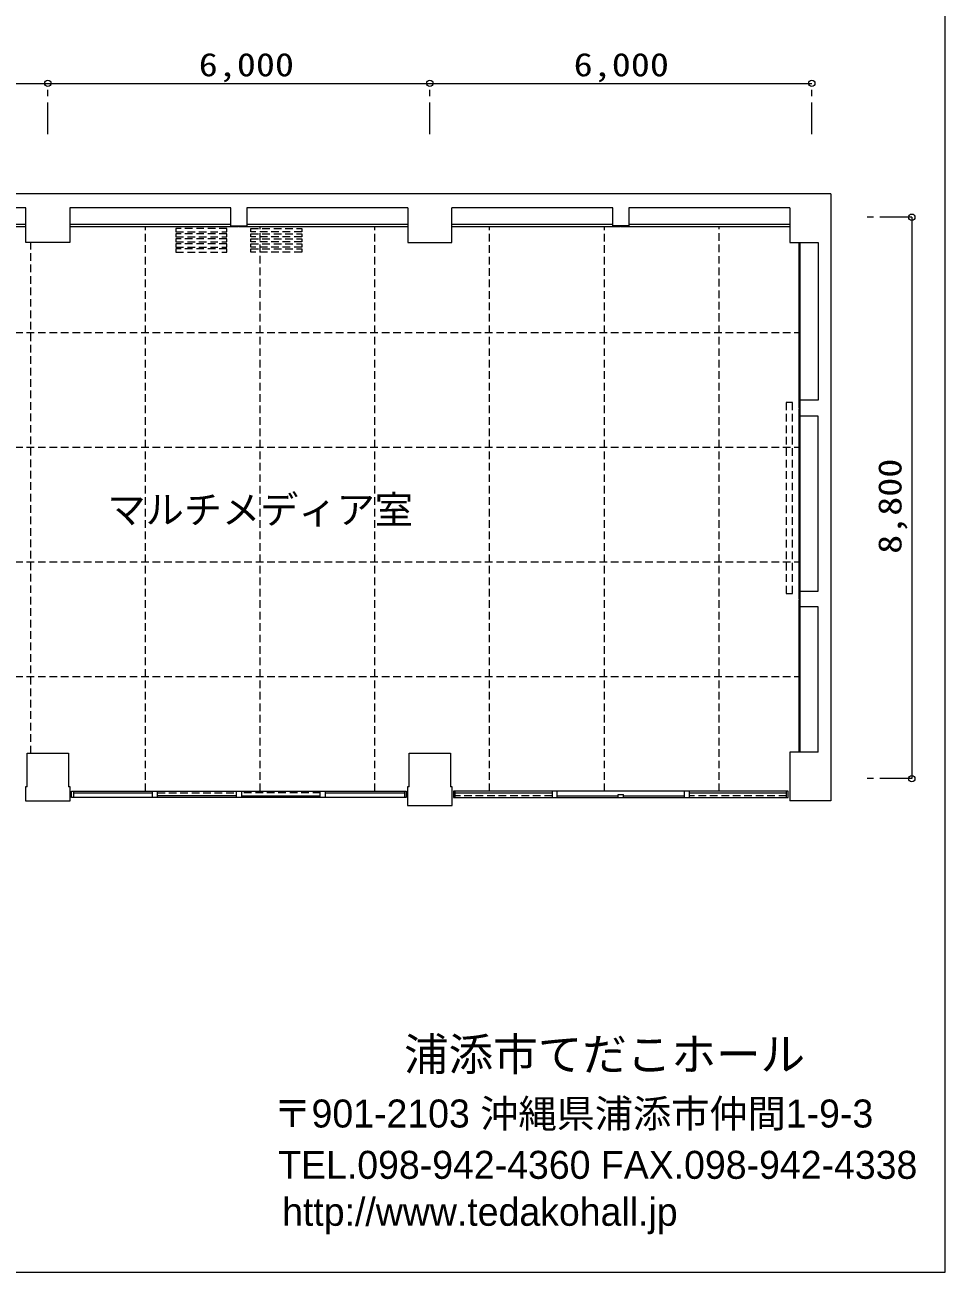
# Model space of a CAD drawing. Units: millimetres, scale not verified. Extents: x -9667 to 46333, y -21730 to 17470.
# Drawn here: x 31879 to 46333, y -21730 to -2130 of the extents above; entities that cross this region are included whole.
import ezdxf
from ezdxf.enums import TextEntityAlignment as Align

# ---------------------------------------------------------------- set-up
doc = ezdxf.new("R2010")
doc.units = ezdxf.units.MM
doc.header["$LTSCALE"] = 100
doc.linetypes.add('CHAIN1', pattern=[8, 5, -1, 1, -1])
doc.linetypes.add('DASHED1', pattern=[1.8, 1.2, -0.6])
for name, color, linetype, lineweight in [('0-0', 7, 'Continuous', 18), ('0-1', 4, 'Continuous', 9), ('0-8', 7, 'Continuous', 18), ('0-9', 4, 'Continuous', 9), ('0-F', 4, 'DASHED1', 9), ('F-F', 7, 'Continuous', 18)]:
    doc.layers.add(name, color=color, linetype=linetype, lineweight=lineweight)
doc.styles.add('HG明朝B', font='')
doc.styles.add('HGｺﾞｼｯｸE', font='')
doc.styles.add('ＭＳ ゴシック', font='')
doc.styles.get('HG明朝B').set_extended_font_data('HG明朝B')
doc.styles.get('HGｺﾞｼｯｸE').set_extended_font_data('HGｺﾞｼｯｸE')
doc.styles.get('ＭＳ ゴシック').set_extended_font_data('MS Gothic')

msp = doc.modelspace()

# ---------------------------------------------------------------- linework, layer by layer
at = {"layer": '0-0'}
for p, q in [((44539.3, -4782.4), (15040.1, -4782.4)), ((44539.3, -4782.4), (44539.3, -14323.3)), ((31894.7, -5002.7), (29364.4, -5002.7)), ((31894.7, -5548.2), (31894.7, -5002.7)), ((32584.8, -5002.7), (32584.8, -5548.2)), ((35114.4, -5002.7), (32584.8, -5002.7)), ((35114.4, -5287.7), (35114.4, -5002.7)), ((35364.4, -5002.7), (35364.4, -5287.7)), ((37894.7, -5002.8), (35364.4, -5002.8)), ((37894.7, -5002.8), (37894.7, -5548.3)), ((38584.8, -5548.3), (38584.8, -5002.8)), ((41114.4, -5002.8), (38584.8, -5002.8)), ((41114.4, -5287.8), (41114.4, -5002.8)), ((41364.4, -5002.8), (41364.4, -5287.8)), ((43894.3, -5002.9), (41364.4, -5002.8)), ((43894.3, -5002.9), (43894.3, -5548.3)), ((29364.4, -5262.7), (31894.7, -5262.7)), ((32584.8, -5262.7), (35114.4, -5262.7)), ((35114.4, -5287.7), (35364.4, -5287.7)), ((35234.4, -5287.7), (35234.4, -5302.7)), ((35244.4, -5302.7), (35244.4, -5287.7)), ((35364.4, -5262.7), (37894.7, -5262.7)), ((38584.8, -5262.7), (41114.4, -5262.7)), ((41364.4, -5287.8), (41114.4, -5287.8)), ((41231.1, -5287.7), (41231.1, -5302.7)), ((41241.1, -5302.7), (41241.1, -5287.7)), ((41364.4, -5262.7), (43894.3, -5262.7)), ((31894.7, -5302.7), (29244.4, -5302.7)), ((35234.4, -5302.7), (32584.8, -5302.7)), ((37894.7, -5302.7), (35244.4, -5302.7)), ((41231.1, -5302.7), (38584.8, -5302.7)), ((43894.3, -5302.7), (41241.1, -5302.7)), ((32584.8, -5548.2), (31894.7, -5548.2)), ((37894.7, -5548.3), (38584.8, -5548.3)), ((44039.3, -8147.9), (44039.3, -5548.3)), ((44054.3, -5548.3), (44054.3, -13557.9)), ((44339.3, -8027.9), (44054.3, -8027.9)), ((44054.3, -8147.9), (44039.3, -8147.9)), ((44039.3, -11157.9), (44054.3, -11157.9)), ((44039.3, -13557.9), (44039.3, -11157.9)), ((44339.3, -11277.9), (44054.3, -11277.9)), ((44339.3, -13557.9), (44339.3, -11277.9)), ((31914.4, -13577.9), (32564.4, -13577.9)), ((31914.4, -14103.3), (31914.4, -13577.9)), ((32564.4, -13577.9), (32564.4, -14103.3)), ((37914.4, -13577.9), (38564.4, -13577.9)), ((37914.4, -14103.3), (37914.4, -13577.9)), ((38564.4, -13577.9), (38564.4, -14103.3)), ((44339.3, -13557.9), (43894.3, -13557.9)), ((43894.3, -13557.9), (43894.3, -14323.3)), ((31889.4, -14103.3), (31889.4, -14323.7)), ((31914.4, -14103.3), (31889.4, -14103.3)), ((37889.4, -14103.3), (37889.4, -14398.7)), ((37914.4, -14103.3), (37889.4, -14103.3)), ((38589.1, -14103.3), (38564.4, -14103.3)), ((38589.1, -14398.7), (38589.1, -14103.3)), ((32609.4, -14173.3), (37869.4, -14173.3)), ((32609.4, -14273.3), (32609.4, -14173.3)), ((37869.4, -14273.3), (32609.4, -14273.3)), ((32639.4, -14173.3), (32639.4, -14273.3)), ((32639.4, -14198.3), (33879.4, -14198.3)), ((33879.4, -14173.3), (33879.4, -14273.3)), ((33959.4, -14273.3), (33959.4, -14173.3)), ((35199.4, -14248.3), (33959.4, -14248.3)), ((35199.4, -14173.3), (35199.4, -14273.3)), ((35279.4, -14173.3), (35279.4, -14273.3)), ((35279.4, -14248.3), (36519.4, -14248.3)), ((36519.4, -14273.3), (36519.4, -14173.3)), ((36599.4, -14273.3), (36599.4, -14173.3)), ((36599.4, -14198.3), (37839.4, -14198.3)), ((37839.4, -14173.3), (37839.4, -14273.3)), ((37869.4, -14173.3), (37869.4, -14273.3)), ((38639.2, -14173.3), (38609.1, -14173.3)), ((38609.1, -14173.3), (38609.1, -14273.3)), ((43869.4, -14173.3), (38639.4, -14173.3)), ((38639.4, -14198.3), (40159.3, -14198.3)), ((38639.4, -14273.3), (43869.4, -14273.3)), ((40159.3, -14173.3), (40159.3, -14273.3)), ((40239.3, -14273.3), (40239.3, -14173.3)), ((40239.3, -14248.3), (41199.4, -14248.3)), ((41199.4, -14273.3), (41199.4, -14223.3)), ((41199.4, -14223.3), (41279.4, -14223.3)), ((41279.4, -14273.3), (41279.4, -14223.3)), ((41279.4, -14248.3), (42239.3, -14248.3)), ((42239.3, -14273.3), (42239.3, -14173.3)), ((42319.3, -14273.3), (42319.3, -14173.3)), ((42319.3, -14198.3), (43839.4, -14198.3)), ((43839.4, -14173.3), (43839.4, -14273.3)), ((43869.4, -14273.3), (43869.4, -14173.3)), ((31889.4, -14323.7), (32589.4, -14323.7)), ((37889.4, -14398.7), (38589.1, -14398.7)), ((44539.3, -14323.3), (43894.3, -14323.3))]:
    msp.add_line(p, q, dxfattribs=at)
at = {"layer": '0-0', "linetype": 'DASHED1'}
for p, q in [((33959.4, -14198.3), (35199.4, -14198.3)), ((36519.4, -14198.3), (35279.4, -14198.3)), ((40159.3, -14248.3), (38639.2, -14248.3)), ((43839.4, -14248.3), (42319.3, -14248.3))]:
    msp.add_line(p, q, dxfattribs=at)
for points in [[(35051.7, -5330.9), (34251.7, -5330.9), (34251.7, -5380.9), (35051.7, -5380.9)], [(35051.7, -5410.9), (34251.7, -5410.9), (34251.7, -5460.9), (35051.7, -5460.9)], [(36226.9, -5380.9), (35426.9, -5380.9), (35426.9, -5330.9), (36226.9, -5330.9)], [(36226.9, -5460.9), (35426.9, -5460.9), (35426.9, -5410.9), (36226.9, -5410.9)], [(35051.7, -5490.9), (34251.7, -5490.9), (34251.7, -5540.9), (35051.7, -5540.9)], [(35051.7, -5570.9), (34251.7, -5570.9), (34251.7, -5620.9), (35051.7, -5620.9)], [(35051.7, -5650.9), (34251.7, -5650.9), (34251.7, -5700.9), (35051.7, -5700.9)], [(36226.9, -5540.9), (35426.9, -5540.9), (35426.9, -5490.9), (36226.9, -5490.9)], [(36226.9, -5620.9), (35426.9, -5620.9), (35426.9, -5570.9), (36226.9, -5570.9)], [(36226.9, -5700.9), (35426.9, -5700.9), (35426.9, -5650.9), (36226.9, -5650.9)], [(43935.4, -11064.3), (43935.5, -8064.3), (43835.5, -8064.3), (43835.4, -11064.3)]]:
    msp.add_lwpolyline(points, close=True, dxfattribs=at)
at = {"layer": '0-0'}
for points in [[(43894.3, -5548.3), (44339.3, -5548.3), (44339.3, -8027.9)], [(44054.3, -11147.9), (44039.3, -11147.9), (44039.3, -8157.9), (44054.3, -8157.9)], [(44054.3, -11027.9), (44339.3, -11027.9), (44339.3, -8277.9), (44054.3, -8277.9)], [(32589.4, -14323.7), (32589.4, -14103.3), (32564.4, -14103.3)], [(38609.1, -14273.3), (38639.2, -14273.3), (38639.2, -14173.3)]]:
    msp.add_lwpolyline(points, dxfattribs=at)
at = {"layer": '0-1'}
for p, q in [((26239.4, -3049), (44239.4, -3049)), ((45810, -5152.9), (45810, -13975.3))]:
    msp.add_line(p, q, dxfattribs=at)
at = {"layer": '0-1', "linetype": 'CHAIN1'}
for p, q in [((32239.4, -3849.1), (32239.4, -3049.1)), ((38239.4, -3849.1), (38239.4, -3049.1)), ((44239.4, -3849.1), (44239.4, -3049.1)), ((45810, -5152.9), (45010, -5152.9)), ((45810, -13975.3), (45010, -13975.3))]:
    msp.add_line(p, q, dxfattribs=at)
at = {"layer": '0-1'}
for centre in [(32239.4, -3048.8), (38239.4, -3048.8), (44239.4, -3048.8)]:
    msp.add_circle(centre, 50, dxfattribs=at)
at = {"layer": '0-9'}
for centre in [(45810, -5152.9), (45810, -13975.3)]:
    msp.add_circle(centre, 50, dxfattribs=at)
at = {"layer": '0-F'}
for p, q in [((33772.9, -14173.3), (33772.9, -5302.7)), ((37377.2, -14173.3), (37377.2, -5302.7)), ((39179.4, -14173.3), (39179.4, -5302.7)), ((40981.5, -14173.3), (40981.5, -5302.7)), ((31970.8, -13577.9), (31970.8, -5550)), ((26144.5, -6964.7), (44039.3, -6964.7)), ((26144.5, -8766.9), (44039.3, -8766.9)), ((26144.5, -10569), (44039.3, -10569)), ((26144.5, -12371.2), (44039.3, -12371.2))]:
    msp.add_line(p, q, dxfattribs=at)
for points in [[(35575.1, -14173.3), (35575.1, -6600.5), (35575.1, -5302.7)], [(42783.7, -14173.3), (42783.7, -6781.9), (42783.7, -5302.7)]]:
    msp.add_lwpolyline(points, dxfattribs=at)
at = {"layer": 'F-F'}
for p, q in [((46332.8, -21730.4), (46332.8, 17469.6)), ((-9667.2, -21730.4), (46332.8, -21730.4))]:
    msp.add_line(p, q, dxfattribs=at)

# ---------------------------------------------------------------- texts
at = {"layer": '0-1', "style": 'ＭＳ ゴシック', "width": 1.2}
for p in [(34609.1, -3047.7), (40499, -3047.7)]:
    msp.add_text('6,000', height=366.6, dxfattribs=at).set_placement(p, align=Align.BOTTOM_LEFT)
msp.add_text('8,800', height=366.6, rotation=90, dxfattribs=at).set_placement((45758.8, -10443), align=Align.BOTTOM_LEFT)
at = {"layer": '0-8', "style": 'HGｺﾞｼｯｸE'}
msp.add_text('マルチメディア室', height=439.9, dxfattribs=at).set_placement((33175.1, -10099.7), align=Align.BOTTOM_LEFT)
at = {"layer": 'F-F', "style": 'HG明朝B'}
for s, height, p in [('浦添市てだこホール', 513.2, (37834.3, -18717.5)), ('〒901-2103 沖縄県浦添市仲間1-9-3', 439.9, (35781.5, -19590.6)), ('TEL.098-942-4360 FAX.098-942-4338', 439.9, (35857.5, -20397.2)), ('http://www.tedakohall.jp', 439.9, (35919.2, -21135.2))]:
    msp.add_text(s, height=height, dxfattribs=at).set_placement(p, align=Align.BOTTOM_LEFT)

doc.saveas('drawing.dxf')
